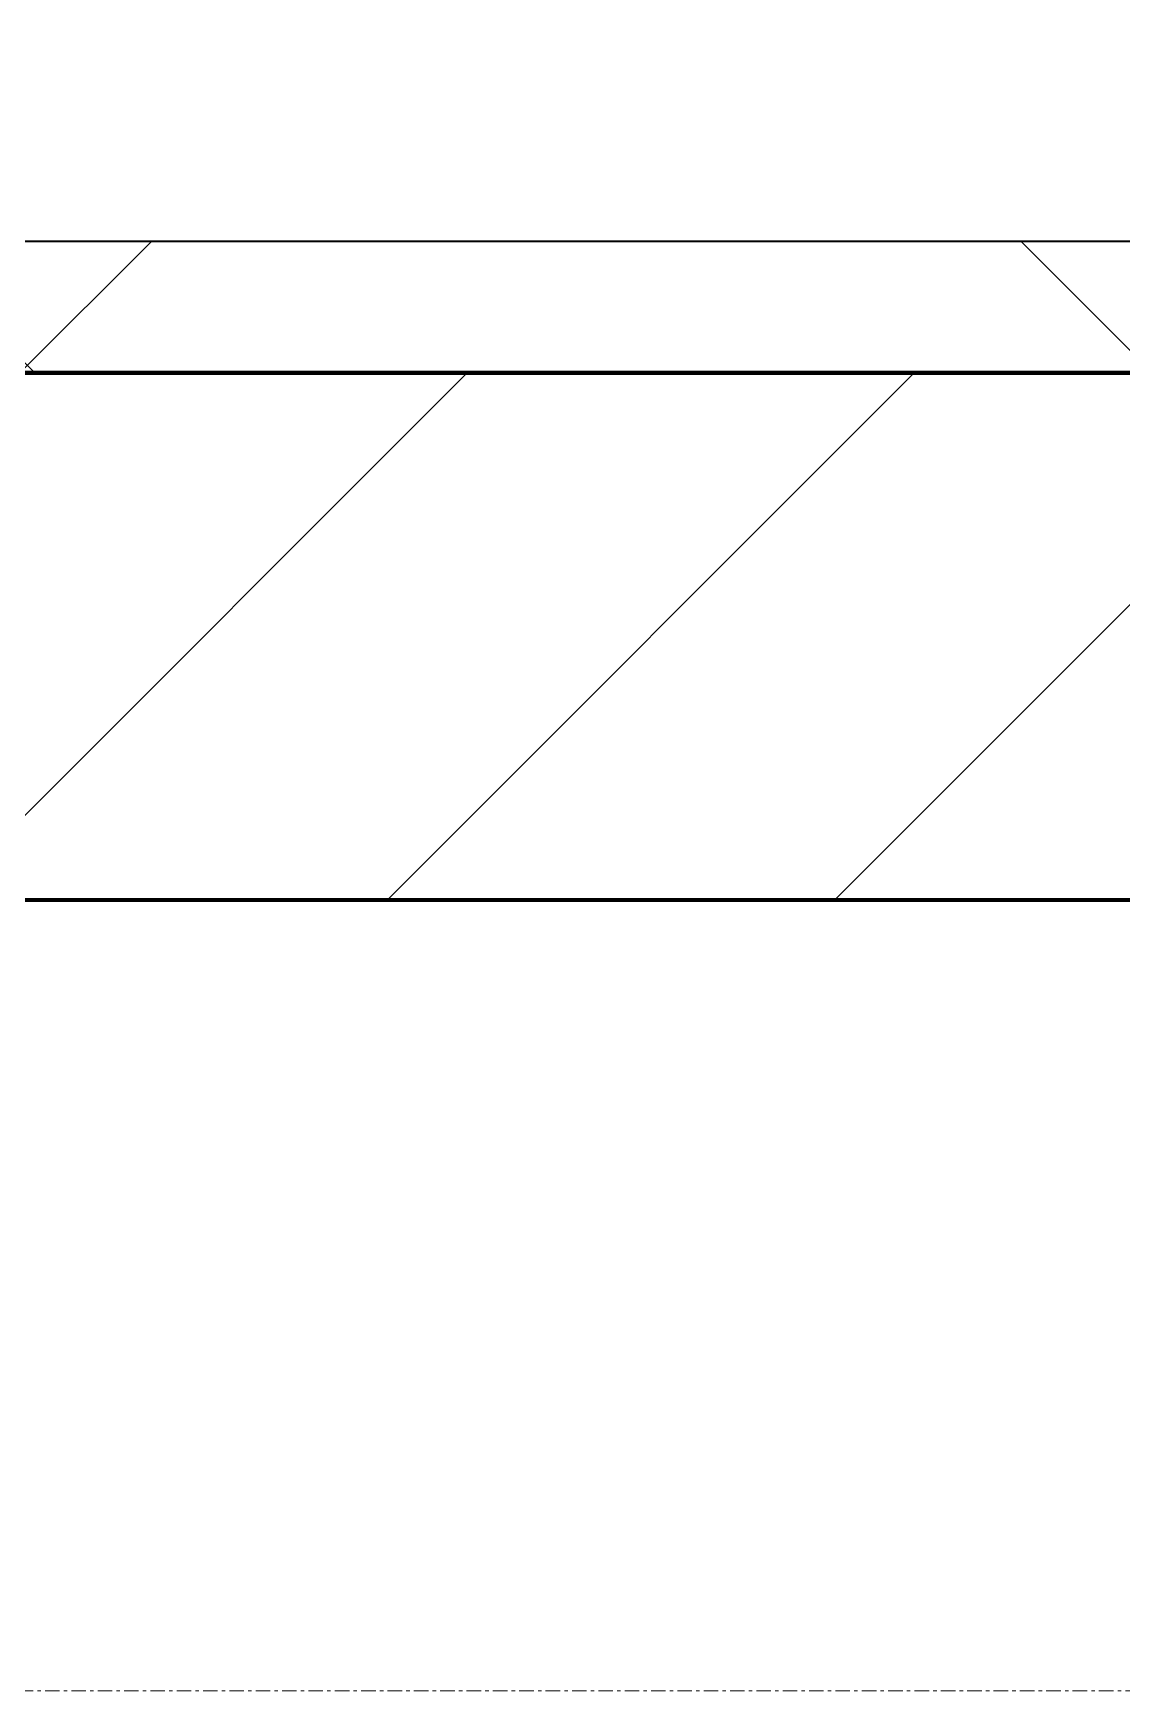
# Model space of a CAD drawing. Header units: millimetres. Extents: x -853432 to -773672, y -18171 to 22484.
# Drawn here: x -830282 to -829869, y -4321 to -3692 of the extents above; entities that cross this region are included whole.
import ezdxf
from ezdxf.xclip import XClip

# ---------------------------------------------------------------- set-up
doc = ezdxf.new("R2010")
doc.units = ezdxf.units.MM
doc.header["$XCLIPFRAME"] = 0
doc.linetypes.add('DPA_Grid _ Level 100', pattern=[10, 5.5, -1.6, 1.3, -1.6])
for name, color, linetype, lineweight in [('A-GLAZ-CURT', 2, 'Continuous', 9), ('A-WALL', 5, 'Continuous', 35), ('A-WALL-FNSH', 2, 'Continuous', 35), ('A-WALL-PATT', 1, 'Continuous', 35), ('S-GRID', 251, 'Continuous', 9)]:
    doc.layers.add(name, color=color, linetype=linetype, lineweight=lineweight)
doc.layers.add('A11_ALU.SOLID SHEET', color=2, linetype='Continuous')

# ---------------------------------------------------------------- blocks, each defined once
blk = doc.blocks.new('*U2464')
at = {"layer": 'S-GRID', "linetype": 'DPA_Grid _ Level 100'}
blk.add_line((57000, -7900), (-16649.52, -7900), dxfattribs=at)
blk = doc.blocks.new('PPLS-PP19_Custom Tile Pattern - Custom Tile Pattern-V94-4251-01 ENLARGED CONCOURSE LEVEL - REFLECTED CEILING PLAN - SHEET 2')
at = {"layer": 'A-GLAZ-CURT'}
for p, q in [((-300, 0), (300, 0)), ((300, 0), (-300, 0)), ((195.99, 0), (213.31, 0)), ((213.31, 0), (195.99, 0)), ((230.06, 0), (300, 0)), ((-300, -50), (300, -50)), ((300, -50), (-300, -50))]:
    blk.add_line(p, q, dxfattribs=at)
for points, knots in [([(300, 0), (286.53, 0), (254.22, 0), (207.11, 0), (177.41, 0), (159.34, 0), (158.33, 0), (158.3, 0)], [-285.253232, -285.253232, -285.253232, -285.253232, -244.693688, -187.987675, -143.776725, -129.632772, -123.352749, -123.352749, -123.352749, -123.352749]), ([(159.07, 0), (159.13, 0), (160.84, 0), (165.21, 0), (174.15, 0), (185.98, 0), (208.82, 0), (219.42, 0), (230.06, 0)], [-115.643202, -115.643202, -115.643202, -115.643202, -114.681583, -87.660824, -65.295536, -41.623857, -24.459831, 0, 0, 0, 0]), ([(247.1, 0), (246.76, 0), (245.04, 0), (238.34, 0), (226.56, 0), (221.1, 0), (200.27, 0), (182.99, 0), (174.27, 0), (169.67, 0), (168.99, 0)], [-9649.085549, -9649.085549, -9649.085549, -9649.085549, -9581.591397, -9406.094246, -9221.510254, -9016.44624, -8717.832359, -8253.978395, -8152.463617, -8069.855175, -8069.855175, -8069.855175, -8069.855175]), ([(215.22, 0), (214.62, 0), (210.55, 0), (203.98, 0), (187.54, 0), (175.3, 0), (169.49, 0)], [-203.825446, -203.825446, -203.825446, -203.825446, -198.527383, -184.406837, -162.427601, -142.916156, -142.916156, -142.916156, -142.916156]), ([(171.51, 0), (176.48, 0), (193.23, 0), (201.73, 0), (208.81, 0), (213.9, 0), (241.96, 0), (262.36, 0), (271.83, 0), (273.04, 0)], [-7971.819559, -7971.819559, -7971.819559, -7971.819559, -7784.112253, -7606.717214, -7289.299508, -7042.621073, -6582.165592, -6068.460911, -5991.415244, -5991.415244, -5991.415244, -5991.415244]), ([(172.07, 0), (177.66, 0), (187.87, 0), (201.08, 0), (207.47, 0), (213.96, 0), (215.11, 0)], [-255.364076, -255.364076, -255.364076, -255.364076, -237.955587, -223.92608, -215.862851, -208.75215, -208.75215, -208.75215, -208.75215]), ([(273.48, 0), (270.44, 0), (253.23, 0), (230.43, 0), (219.94, 0), (219.02, 0)], [-12064.379061, -12064.379061, -12064.379061, -12064.379061, -11905.454923, -11162.864862, -10856.732305, -10856.732305, -10856.732305, -10856.732305]), ([(219.9, 0), (220.86, 0), (227.84, 0), (242.06, 0), (246.54, 0), (246.96, 0)], [-10670.940496, -10670.940496, -10670.940496, -10670.940496, -10511.382485, -9925.173265, -9834.877357, -9834.877357, -9834.877357, -9834.877357]), ([(273.64, 0), (276.93, 0), (282.85, 0), (291.71, 0), (296.52, 0), (297.86, 0), (298.09, 0)], [-5978.515259, -5978.515259, -5978.515259, -5978.515259, -5766.029927, -5566.724884, -5280.360606, -5199.253518, -5199.253518, -5199.253518, -5199.253518]), ([(284.76, 0), (284.76, 0), (285.09, 0), (287.47, 0), (293.59, 0), (297.76, 0), (300, 0)], [-4110.630118, -4110.630118, -4110.630118, -4110.630118, -4053.389046, -3959.664717, -3862.421465, -3746.95702, -3746.95702, -3746.95702, -3746.95702]), ([(297.38, 0), (295.84, 0), (291.62, 0), (285.38, 0), (284.87, 0)], [-4803.172655, -4803.172655, -4803.172655, -4803.172655, -4358.271401, -4143.037883, -4143.037883, -4143.037883, -4143.037883])]:
    blk.add_open_spline(points, degree=3, knots=knots, dxfattribs=at)
blk.add_open_spline([(300, 0), (291.27, 0), (282.44, 0), (273.61, 0)], degree=3, dxfattribs=at)
blk = doc.blocks.new('PPLS-PP19_Custom Tile Pattern - Custom Tile Pattern-V95-4251-01 ENLARGED CONCOURSE LEVEL - REFLECTED CEILING PLAN - SHEET 2')
at = {"layer": 'A-GLAZ-CURT'}
for p, q in [((-300, 0), (300, 0)), ((300, 0), (-300, 0)), ((-293.07, 0), (-275.75, 0)), ((-275.75, 0), (-293.07, 0)), ((-222.32, 0), (-205, 0)), ((-205, 0), (-222.32, 0)), ((-300, -50), (300, -50)), ((300, -50), (-300, -50))]:
    blk.add_line(p, q, dxfattribs=at)
at = {"layer": 'A-GLAZ-CURT', "flags": 128}
for points in [[(-300, 0), (-291.56, 0), (-283.3, 0), (-275.2, 0), (-267.26, 0), (-259.45, 0), (-251.77, 0), (-244.2, 0), (-236.74, 0), (-229.36, 0), (-222.06, 0), (-214.83, 0), (-207.71, 0), (-200.76, 0), (-194.02, 0), (-188.48, 0)], [(-125.17, 0), (-128.55, 0), (-134.16, 0), (-140.03, 0), (-145.5, 0), (-150.63, 0), (-155.53, 0), (-160.27, 0), (-164.95, 0), (-169.65, 0), (-174.47, 0), (-179.49, 0), (-184.81, 0), (-190.44, 0), (-196.37, 0), (-202.58, 0), (-209.04, 0), (-215.73, 0), (-222.63, 0), (-229.72, 0), (-236.97, 0), (-244.39, 0), (-251.96, 0), (-259.67, 0), (-267.51, 0), (-275.48, 0), (-283.55, 0), (-291.73, 0), (-300, 0)], [(-187.54, 0), (-181.38, 0), (-175.58, 0), (-170.25, 0), (-165.64, 0), (-162.01, 0), (-159.53, 0), (-157.46, 0), (-154.52, 0), (-149.42, 0), (-141.84, 0), (-132.81, 0), (-126.08, 0)]]:
    blk.add_lwpolyline(points, dxfattribs=at)
at = {"layer": 'A-GLAZ-CURT'}
for points, knots in [([(-300, 0), (-284.65, 0), (-236.57, 0), (-174.61, 0), (-134.67, 0), (-120.45, 0), (-119.56, 0)], [-5323.127839, -5323.127839, -5323.127839, -5323.127839, -4502.809032, -2700.551212, -1002.059161, -887.732034, -887.732034, -887.732034, -887.732034]), ([(-119.56, 0), (-124.45, 0), (-151.7, 0), (-202.69, 0), (-262.56, 0), (-294.48, 0), (-300, 0)], [-17598.382971, -17598.382971, -17598.382971, -17598.382971, -17136.203329, -15131.813646, -13729.592194, -13439.944408, -13439.944408, -13439.944408, -13439.944408]), ([(-137.88, 0), (-140.56, 0), (-147.66, 0), (-147.69, 0), (-158.72, 0), (-174.02, 0), (-185.59, 0), (-209.77, 0), (-232.01, 0), (-255.22, 0), (-262.59, 0), (-264.9, 0), (-265.4, 0)], [-3187.727384, -3187.727384, -3187.727384, -3187.727384, -2919.378265, -2477.344047, -2237.412286, -2029.680487, -1755.085331, -1400.429864, -858.079193, -543.655514, -208.940337, 0, 0, 0, 0]), ([(-258.6, 0), (-257.91, 0), (-254.26, 0), (-241.25, 0), (-225.99, 0), (-213.1, 0), (-200.98, 0), (-193.25, 0), (-188.5, 0)], [-5722.54675, -5722.54675, -5722.54675, -5722.54675, -5657.471696, -5413.335975, -5017.494783, -4832.723979, -4666.091899, -4390.370508, -4390.370508, -4390.370508, -4390.370508]), ([(-188.5, 0), (-191.48, 0), (-202.88, 0), (-216.65, 0), (-231.26, 0), (-233.46, 0), (-234, 0)], [-1580.709632, -1580.709632, -1580.709632, -1580.709632, -1422.553702, -978.033455, -846.069444, -682.911962, -682.911962, -682.911962, -682.911962]), ([(-233.49, 0), (-233.44, 0), (-232.38, 0), (-230.74, 0), (-225.3, 0), (-223.63, 0)], [-455.274641, -455.274641, -455.274641, -455.274641, -440.605512, -119.536984, 0, 0, 0, 0]), ([(-223.63, 0), (-219.39, 0), (-206.17, 0), (-188.58, 0), (-169.02, 0), (-152.12, 0), (-136.84, 0), (-127.33, 0), (-124.19, 0), (-123.43, 0), (-123.28, 0)], [-5463.295695, -5463.295695, -5463.295695, -5463.295695, -5161.076232, -4739.070012, -4465.409639, -4149.119819, -3839.893365, -3647.167523, -3488.92562, -3439.852845, -3439.852845, -3439.852845, -3439.852845]), ([(-187.88, 0), (-187.39, 0), (-180.91, 0), (-171.77, 0), (-158.7, 0), (-157.22, 0)], [-4378.324359, -4378.324359, -4378.324359, -4378.324359, -4349.945572, -4000.813434, -3840.635403, -3840.635403, -3840.635403, -3840.635403]), ([(-133.82, 0), (-135.51, 0), (-137.8, 0), (-149.31, 0), (-162.01, 0), (-174.84, 0), (-184.58, 0), (-187.78, 0)], [-2731.647847, -2731.647847, -2731.647847, -2731.647847, -2418.507304, -2308.929706, -2113.765672, -1763.376603, -1593.461244, -1593.461244, -1593.461244, -1593.461244]), ([(-152.35, 0), (-151.03, 0), (-147.71, 0), (-143.57, 0), (-138.62, 0)], [-3494.978217, -3494.978217, -3494.978217, -3494.978217, -3371.022232, -3227.460399, -3227.460399, -3227.460399, -3227.460399]), ([(-119.59, 0), (-122.31, 0), (-126.64, 0), (-136.96, 0), (-147.46, 0), (-150.03, 0), (-150.57, 0)], [-5917.058093, -5917.058093, -5917.058093, -5917.058093, -5700.061948, -5508.838257, -5298.784692, -5196.16478, -5196.16478, -5196.16478, -5196.16478]), ([(-150.34, 0), (-150.07, 0), (-147.75, 0), (-142.6, 0), (-129.69, 0), (-121.2, 0), (-119.57, 0)], [-4948.728362, -4948.728362, -4948.728362, -4948.728362, -4883.323924, -4440.880425, -4054.690705, -3965.485617, -3965.485617, -3965.485617, -3965.485617]), ([(-50.6, 0), (-51.2, 0), (-60.32, 0), (-78.2, 0), (-110.94, 0), (-130.52, 0), (-147.74, 0), (-149.07, 0)], [-8112.826193, -8112.826193, -8112.826193, -8112.826193, -8073.216054, -7508.296369, -7004.680444, -6449.282163, -6277.220794, -6277.220794, -6277.220794, -6277.220794]), ([(-148.23, 0), (-146.94, 0), (-140.15, 0), (-137.28, 0), (-133.93, 0), (-128.78, 0), (-126.5, 0)], [-6162.058746, -6162.058746, -6162.058746, -6162.058746, -6017.569127, -5560.701257, -5364.112219, -5231.017328, -5231.017328, -5231.017328, -5231.017328]), ([(-120.72, 0), (-122.73, 0), (-128.63, 0), (-139.03, 0), (-146.11, 0), (-146.95, 0)], [-1050.856125, -1050.856125, -1050.856125, -1050.856125, -945.742622, -741.901385, -489.130243, -489.130243, -489.130243, -489.130243]), ([(-146.69, 0), (-146.59, 0), (-145.49, 0), (-135.69, 0), (-128.29, 0), (-125.15, 0)], [-420.34245, -420.34245, -420.34245, -420.34245, -406.956646, -290.263673, 0, 0, 0, 0]), ([(-127.41, 0), (-131.63, 0), (-133.16, 0), (-134.09, 0), (-134.15, 0)], [-8540.990293, -8540.990293, -8540.990293, -8540.990293, -8266.114998, -8246.473386, -8246.473386, -8246.473386, -8246.473386]), ([(-134.15, 0), (-133.32, 0), (-130.61, 0), (-124.28, 0), (-120.17, 0)], [-7657.439573, -7657.439573, -7657.439573, -7657.439573, -7293.749979, -6921.147306, -6921.147306, -6921.147306, -6921.147306]), ([(-120.13, 0), (-120.14, 0), (-120.24, 0), (-121.3, 0), (-129.25, 0), (-133.82, 0)], [-2933.992132, -2933.992132, -2933.992132, -2933.992132, -2920.575025, -2840.280255, -2731.647847, -2731.647847, -2731.647847, -2731.647847]), ([(-113.43, 0), (-113.44, 0), (-113.96, 0), (-119.73, 0), (-125.43, 0), (-127.03, 0), (-127.41, 0)], [-328.499627, -328.499627, -328.499627, -328.499627, -282.672656, -98.539552, -24.539552, 0, 0, 0, 0]), ([(-125.15, 0), (-124.93, 0), (-123.52, 0), (-121.51, 0), (-119.57, 0)], [-3362.7396, -3362.7396, -3362.7396, -3362.7396, -3342.215224, -3225.704941, -3225.704941, -3225.704941, -3225.704941]), ([(-122.08, 0), (-122.01, 0), (-121.69, 0), (-121.2, 0), (-120.88, 0)], [-3136.336417, -3136.336417, -3136.336417, -3136.336417, -3110.304437, -3035.164275, -3035.164275, -3035.164275, -3035.164275]), ([(-119.6, 0), (-118.88, 0), (-111.09, 0), (-92.04, 0), (-74.02, 0), (-62.74, 0), (-60.36, 0), (-59.97, 0)], [-6903.973277, -6903.973277, -6903.973277, -6903.973277, -6839.55839, -6236.997189, -5713.340575, -5140.470607, -5006.787413, -5006.787413, -5006.787413, -5006.787413]), ([(-119.56, 0), (-117.45, 0), (-106.44, 0), (-86.68, 0), (-63.44, 0), (-54.99, 0), (-51.6, 0), (-50.82, 0)], [-5104.801449, -5104.801449, -5104.801449, -5104.801449, -4994.692869, -4542.524482, -4008.285538, -3689.699207, -3611.892917, -3611.892917, -3611.892917, -3611.892917]), ([(-86.16, 0), (-91.37, 0), (-101.96, 0), (-113.74, 0), (-119.56, 0)], [-1681.3698, -1681.3698, -1681.3698, -1681.3698, -1374.161226, -1071.004793, -1071.004793, -1071.004793, -1071.004793]), ([(-119.54, 0), (-116.22, 0), (-109.5, 0), (-99.5, 0), (-91.46, 0)], [-887.187973, -887.187973, -887.187973, -887.187973, -460.363443, 0, 0, 0, 0]), ([(-119.41, 0), (-116.92, 0), (-110.72, 0), (-98.9, 0), (-85.29, 0), (-71.67, 0), (-65.93, 0), (-65.07, 0)], [-3222.62545, -3222.62545, -3222.62545, -3222.62545, -3074.362186, -2902.289527, -2605.247022, -2322.099534, -2241.8264, -2241.8264, -2241.8264, -2241.8264]), ([(-72.93, 0), (-75.51, 0), (-88.21, 0), (-105.27, 0), (-119.35, 0)], [-19442.345229, -19442.345229, -19442.345229, -19442.345229, -18935.241197, -17604.717929, -17604.717929, -17604.717929, -17604.717929]), ([(-119.21, 0), (-116.17, 0), (-105.53, 0), (-90.42, 0), (-75.26, 0), (-68.41, 0), (-65.12, 0), (-63.63, 0)], [-3958.98269, -3958.98269, -3958.98269, -3958.98269, -3793.097032, -3402.597032, -3144.956779, -3050.982048, -2969.237017, -2969.237017, -2969.237017, -2969.237017]), ([(-36.33, 0), (-36.43, 0), (-37.27, 0), (-45.02, 0), (-46.13, 0), (-60.59, 0), (-81.23, 0), (-99.51, 0), (-114.02, 0), (-117.28, 0), (-118.78, 0)], [-1855.773136, -1855.773136, -1855.773136, -1855.773136, -1810.870157, -1672.078046, -1405.135169, -1060.00838, -740.068933, -229.489605, -116.330425, 0, 0, 0, 0]), ([(-117.74, 0), (-117.19, 0), (-114.78, 0), (-113.43, 0), (-113.43, 0)], [-821.249067, -821.249067, -821.249067, -821.249067, -394.672656, -330.879064, -330.879064, -330.879064, -330.879064]), ([(-36.62, 0), (-36.62, 0), (-40.35, 0), (-44.32, 0), (-58.97, 0), (-85.2, 0), (-107.61, 0), (-116.56, 0), (-117.56, 0)], [-4069.478503, -4069.478503, -4069.478503, -4069.478503, -3858.647035, -3538.256648, -2842.901703, -2193.204658, -1433.981041, -985.49888, -985.49888, -985.49888, -985.49888]), ([(-115.82, 0), (-114.96, 0), (-110.41, 0), (-96.78, 0), (-71.33, 0), (-42.53, 0), (-12.78, 0), (4.23, 0), (9.64, 0), (10.14, 0), (10.18, 0)], [-5724.064692, -5724.064692, -5724.064692, -5724.064692, -5430.283136, -5103.229623, -4799.173296, -4065.652676, -3589.737505, -3285.047089, -3066.359526, -3044.715262, -3044.715262, -3044.715262, -3044.715262]), ([(-51.36, 0), (-53.43, 0), (-60.28, 0), (-75.59, 0), (-94, 0), (-112.01, 0), (-114.94, 0), (-115.63, 0)], [-1583.251936, -1583.251936, -1583.251936, -1583.251936, -1466.981642, -1208.454564, -789.402658, -501.969187, -243.577221, -243.577221, -243.577221, -243.577221]), ([(-91.46, 0), (-90.09, 0), (-84.7, 0), (-77.43, 0), (-72.73, 0), (-72.64, 0), (-72.64, 0)], [-19832.387487, -19832.387487, -19832.387487, -19832.387487, -19753.885894, -19541.04734, -19478.625389, -19471.062469, -19471.062469, -19471.062469, -19471.062469]), ([(-63.96, 0), (-64.13, 0), (-72.5, 0), (-80.63, 0), (-86.16, 0)], [-2171.769325, -2171.769325, -2171.769325, -2171.769325, -2007.031671, -1681.3698, -1681.3698, -1681.3698, -1681.3698]), ([(-29.03, 0), (-33.97, 0), (-43.74, 0), (-56.37, 0), (-71.66, 0), (-77.83, 0), (-82.66, 0), (-83.28, 0), (-83.28, 0)], [-2680.714891, -2680.714891, -2680.714891, -2680.714891, -2413.671296, -2161.752162, -2006.592567, -1646.621388, -1424.436217, -1393.971743, -1393.971743, -1393.971743, -1393.971743]), ([(-83.28, 0), (-83.28, 0), (-82.91, 0), (-76.14, 0), (-62.97, 0), (-48.14, 0), (-36.49, 0), (-33.57, 0), (-29.94, 0), (-28.57, 0)], [-1393.4169, -1393.4169, -1393.4169, -1393.4169, -1353.722004, -1274.333717, -1073.56893, -651.549973, -296.515819, -83.513472, 0, 0, 0, 0]), ([(-66.39, 0), (-66.39, 0), (-63.63, 0), (-58.22, 0), (-52.37, 0), (-51.03, 0)], [-2493.31794, -2493.31794, -2493.31794, -2493.31794, -2315.303971, -1809.437387, -1665.482825, -1665.482825, -1665.482825, -1665.482825]), ([(-50.86, 0), (-51.12, 0), (-58.42, 0), (-65.77, 0), (-66.37, 0), (-66.38, 0)], [-2997.869085, -2997.869085, -2997.869085, -2997.869085, -2981.410125, -2542.574734, -2498.224237, -2498.224237, -2498.224237, -2498.224237]), ([(-63.63, 0), (-61.49, 0), (-57.39, 0), (-54.49, 0), (-45.2, 0), (-40.79, 0), (-40.46, 0), (-40.44, 0)], [-2969.237017, -2969.237017, -2969.237017, -2969.237017, -2851.217951, -2734.127174, -2474.780881, -2410.990208, -2350.645972, -2350.645972, -2350.645972, -2350.645972]), ([(-58.83, 0), (-58.37, 0), (-57.29, 0), (-54.91, 0), (-51.35, 0), (-50.89, 0)], [-4859.52896, -4859.52896, -4859.52896, -4859.52896, -4680.891996, -4469.85053, -4440.17726, -4440.17726, -4440.17726, -4440.17726]), ([(-51.83, 0), (-51.83, 0), (-51.8, 0), (-51.45, 0), (-51.01, 0)], [-632.814994, -632.814994, -632.814994, -632.814994, -627.965721, -572.693622, -572.693622, -572.693622, -572.693622]), ([(76.63, 0), (74.8, 0), (67.65, 0), (53.52, 0), (37, 0), (24.07, 0), (12.82, 0), (-2.9, 0), (-20.62, 0), (-32.81, 0), (-44.85, 0), (-51.43, 0), (-51.79, 0)], [-3095.572228, -3095.572228, -3095.572228, -3095.572228, -2950.589685, -2634.532728, -2313.748533, -2106.613311, -1925.670641, -1617.263037, -1290.787923, -1039.307308, -819.71621, -644.910881, -644.910881, -644.910881, -644.910881]), ([(-50.66, 0), (-50.05, 0), (-46.74, 0), (-30.79, 0), (-18.03, 0), (8.61, 0), (15.02, 0), (22.91, 0), (31, 0), (39.04, 0), (51.19, 0), (58.74, 0), (61.34, 0), (61.45, 0)], [-3606.657891, -3606.657891, -3606.657891, -3606.657891, -3546.54457, -3315.260113, -2864.387349, -2439.246196, -2084.094819, -1956.422387, -1818.904206, -1645.594513, -1443.202566, -1228.752106, -1120.932285, -1120.932285, -1120.932285, -1120.932285]), ([(31.18, 0), (25.97, 0), (11.99, 0), (-16.51, 0), (-38.67, 0), (-50.62, 0)], [-4496.803627, -4496.803627, -4496.803627, -4496.803627, -4222.080604, -3745.412743, -3002.834868, -3002.834868, -3002.834868, -3002.834868]), ([(-50.62, 0), (-44.2, 0), (-33.78, 0), (-29.82, 0), (-29.19, 0)], [-1650.749037, -1650.749037, -1650.749037, -1650.749037, -963.711516, -666.19313, -666.19313, -666.19313, -666.19313]), ([(9.32, 0), (9.08, 0), (7.65, 0), (2.57, 0), (-12.23, 0), (-25.64, 0), (-38.22, 0), (-47.14, 0), (-50.59, 0)], [-2922.926651, -2922.926651, -2922.926651, -2922.926651, -2882.788014, -2720.818881, -2518.50168, -2125.455881, -1792.521578, -1597.557191, -1597.557191, -1597.557191, -1597.557191]), ([(-49.79, 0), (-48.17, 0), (-45.36, 0), (-42.62, 0), (-41.76, 0)], [-4417.7536, -4417.7536, -4417.7536, -4417.7536, -4321.566175, -4270.495146, -4270.495146, -4270.495146, -4270.495146]), ([(-26.75, 0), (-27.82, 0), (-35.35, 0), (-43.61, 0), (-49.51, 0)], [-8718.362214, -8718.362214, -8718.362214, -8718.362214, -8532.293389, -8137.138066, -8137.138066, -8137.138066, -8137.138066]), ([(-49.48, 0), (-49.41, 0), (-47.15, 0), (-46.01, 0), (-40.22, 0), (-36.78, 0)], [-515.928705, -515.928705, -515.928705, -515.928705, -508.377888, -260.442412, 0, 0, 0, 0]), ([(-41.76, 0), (-39.9, 0), (-37.72, 0), (-36.92, 0), (-36.77, 0)], [-4270.495146, -4270.495146, -4270.495146, -4270.495146, -4161.040818, -4106.245333, -4106.245333, -4106.245333, -4106.245333]), ([(-36.78, 0), (-32.43, 0), (-19.22, 0), (8.83, 0), (43.36, 0), (70.92, 0), (82.12, 0), (83.66, 0)], [-6191.144455, -6191.144455, -6191.144455, -6191.144455, -5862.463379, -5340.621928, -4573.028122, -4094.177415, -3869.465285, -3869.465285, -3869.465285, -3869.465285]), ([(-36.29, 0), (-36.29, 0), (-34.66, 0), (-28.88, 0), (-26.95, 0), (-26.54, 0)], [-9150.272121, -9150.272121, -9150.272121, -9150.272121, -9057.163041, -8919.836787, -8834.607043, -8834.607043, -8834.607043, -8834.607043]), ([(30.82, 0), (29.27, 0), (20.14, 0), (3.54, 0), (-16.58, 0), (-34.76, 0), (-36.04, 0)], [-10462.034656, -10462.034656, -10462.034656, -10462.034656, -10363.088938, -9884.23066, -9424.652049, -9182.880979, -9182.880979, -9182.880979, -9182.880979]), ([(-33.34, 0), (-33.34, 0), (-32.93, 0), (-31.16, 0), (-30.52, 0)], [-2415.024266, -2415.024266, -2415.024266, -2415.024266, -2357.633367, -2323.618664, -2323.618664, -2323.618664, -2323.618664]), ([(70.61, 0), (66.16, 0), (55.8, 0), (39.61, 0), (24.74, 0), (2.64, 0), (-17.84, 0), (-30.57, 0), (-31.82, 0), (-32, 0)], [-4647.237329, -4647.237329, -4647.237329, -4647.237329, -4326.416877, -4098.545751, -3766.694881, -3333.063701, -2994.501669, -2698.150104, -2614.070998, -2614.070998, -2614.070998, -2614.070998]), ([(-30.76, 0), (-30.73, 0), (-29.99, 0), (-23.47, 0), (-15.75, 0), (-15.19, 0)], [-54176.191683, -54176.191683, -54176.191683, -54176.191683, -54157.274271, -53749.15266, -53717.791567, -53717.791567, -53717.791567, -53717.791567]), ([(-30.52, 0), (-27.11, 0), (-17.83, 0), (5.99, 0), (22.06, 0), (37.44, 0), (45.92, 0), (57.76, 0), (64.47, 0), (72.74, 0), (75.22, 0), (76.03, 0), (76.21, 0)], [-2323.618664, -2323.618664, -2323.618664, -2323.618664, -2142.497158, -1716.209403, -1206.526904, -1089.329421, -901.315459, -753.071572, -495.328968, -421.953223, -334.951786, -290.452333, -290.452333, -290.452333, -290.452333]), ([(-13, 0), (-14.35, 0), (-17.68, 0), (-25.97, 0), (-29.52, 0), (-30.21, 0)], [-55207.591944, -55207.591944, -55207.591944, -55207.591944, -54789.006179, -54461.685999, -54290.791712, -54290.791712, -54290.791712, -54290.791712]), ([(8.33, 0), (8.19, 0), (7.18, 0), (0.32, 0), (-13.89, 0), (-24.92, 0), (-29.03, 0)], [-3574.286521, -3574.286521, -3574.286521, -3574.286521, -3526.962355, -3285.499107, -2903.012179, -2680.714891, -2680.714891, -2680.714891, -2680.714891]), ([(-28.98, 0), (-28.66, 0), (-27.39, 0), (-24.45, 0), (-22.56, 0)], [-166.548282, -166.548282, -166.548282, -166.548282, -102.06493, 0, 0, 0, 0]), ([(-28.57, 0), (-26.93, 0), (-20.29, 0), (-11.45, 0), (2.08, 0), (13.15, 0), (21.24, 0), (24.62, 0), (24.72, 0), (24.72, 0)], [-5361.429781, -5361.429781, -5361.429781, -5361.429781, -5261.36855, -5050.479954, -4785.90057, -4596.498881, -4445.288762, -4384.376941, -4376.041937, -4376.041937, -4376.041937, -4376.041937]), ([(-22.56, 0), (-20.27, 0), (-17.03, 0), (-11.36, 0), (-7.66, 0), (-6.6, 0), (-6.44, 0)], [-56468.192263, -56468.192263, -56468.192263, -56468.192263, -56344.022017, -56303.229861, -56166.290093, -56124.392176, -56124.392176, -56124.392176, -56124.392176]), ([(-15.19, 0), (-13.07, 0), (7.48, 0), (42.82, 0), (88.72, 0), (120.63, 0), (138.28, 0), (138.53, 0)], [-461.142613, -461.142613, -461.142613, -461.142613, -429.606584, -390.253598, -346.313304, -291.370682, -290.5735, -290.5735, -290.5735, -290.5735]), ([(-6.54, 0), (-6.73, 0), (-7.2, 0), (-7.6, 0), (-7.79, 0)], [-56009.792147, -56009.792147, -56009.792147, -56009.792147, -55949.290093, -55895.192118, -55895.192118, -55895.192118, -55895.192118]), ([(-2.63, 0), (-2.47, 0), (-1.22, 0), (4.92, 0), (13.31, 0), (17.08, 0), (17.98, 0)], [-226.825321, -226.825321, -226.825321, -226.825321, -220.269177, -206.416616, -198.214427, -195.53907, -195.53907, -195.53907, -195.53907]), ([(87.27, 0), (77.57, 0), (60.11, 0), (35.84, 0), (12, 0), (3.08, 0), (-1.67, 0), (-2.25, 0)], [-359.361988, -359.361988, -359.361988, -359.361988, -330.153101, -307.516438, -285.83788, -246.234814, -234.646884, -234.646884, -234.646884, -234.646884]), ([(18.32, 0), (17.62, 0), (14.14, 0), (10.8, 0), (9.63, 0)], [-4154.066291, -4154.066291, -4154.066291, -4154.066291, -4080.000647, -3772.857994, -3772.857994, -3772.857994, -3772.857994])]:
    blk.add_open_spline(points, degree=3, knots=knots, dxfattribs=at)
for points in [[(-126.5, 0), (-124.36, 0), (-122.04, 0), (-119.65, 0)], [(-39.84, 0), (-39.08, 0), (-38.11, 0), (-37.36, 0)]]:
    blk.add_open_spline(points, degree=3, dxfattribs=at)
blk = doc.blocks.new('*U634')
at = {"layer": 'A-GLAZ-CURT'}
for name, p in [('PPLS-PP19_Custom Tile Pattern - Custom Tile Pattern-V94-4251-01 ENLARGED CONCOURSE LEVEL - REFLECTED CEILING PLAN - SHEET 2', (5402.37, -7350)), ('PPLS-PP19_Custom Tile Pattern - Custom Tile Pattern-V95-4251-01 ENLARGED CONCOURSE LEVEL - REFLECTED CEILING PLAN - SHEET 2', (6002.37, -7350))]:
    blk.add_blockref(name, p, dxfattribs=at)
blk = doc.blocks.new('*U1213')
blk.add_lwpolyline([(22690, -750), (19166.45, -750), (19116.45, -700), (18966.44, -550), (-101025.39, -550), (-101025.39, -6704.96), (-96300, -6704.96), (-96300, -7350), (-94497.63, -7350), (17250, -7350), (17250, -6849.96), (18300, -6849.96), (22690, -6849.96)], close=True)

msp = doc.modelspace()

# ---------------------------------------------------------------- block references
at = {"layer": 'A11_ALU.SOLID SHEET'}
ref = msp.add_blockref('*U1213', (-744682.37, 3579.02), dxfattribs=at)
XClip(ref).set_block_clipping_path([(-104690.1238047112, -9620.0029952966), (-34092.6543255156, 14392.9971737705)])

# ---------------------------------------------------------------- next in the draw order: hatches: boundary and pattern name
at = {"layer": 'A-WALL-PATT', "lineweight": 9}
h = msp.add_hatch(dxfattribs=at)
h.set_pattern_fill('FP_4', color=256, style=0, pattern_type=2)
h.set_pattern_definition([(45, (0, 0), (-212.13203, 212.13203), []), (135, (0, 0), (-212.13203, -212.13203), [])])
h.paths.add_polyline_path([(-779464.45, -3820.98), (-778775.03, -3820.98), (-778775.03, -3770.98), (-827933.88, -3770.98), (-828045.79, -3820.98), (-779602.34, -3820.98)])
h.paths.add_polyline_path([(-828965.42, -3820.98), (-828156.1, -3820.98), (-828044.19, -3770.98), (-841032.37, -3770.98), (-841032.37, -3820.98), (-829103.3, -3820.98)])
h = msp.add_hatch(dxfattribs=at)
h.set_pattern_fill('FP_2', color=256, style=0, pattern_type=2)
h.set_pattern_definition([(45, (0, 0), (-84.852814, 84.852814), [])])
h.paths.add_polyline_path([(-779326.57, -4020.98), (-778775.03, -4020.98), (-778775.03, -3820.98), (-828045.79, -3820.98), (-828336.65, -3950.93), (-828355, -3909.85), (-828156.1, -3820.98), (-841232.37, -3820.98), (-841232.37, -4020.98), (-779878.11, -4020.98)])
h.paths.add_polyline_path([(-828280, -3860.98), (-828285, -3859.64), (-828288.66, -3855.98), (-828289.66, -3848.39), (-828287.07, -3844.76), (-828282.59, -3841.32), (-828280, -3840.98), (-828272.93, -3843.91), (-828270.34, -3848.39), (-828270.34, -3851.81), (-828272.93, -3858.05), (-828279.18, -3860.64)])

# ---------------------------------------------------------------- next in the draw order: linework, layer by layer
at = {"layer": 'A-WALL', "color": 7, "lineweight": 70}
for p, q in [((-830780, -3820.98), (-828380, -3820.98)), ((-828380, -3820.98), (-830780, -3820.98)), ((-828380, -4020.98), (-830780, -4020.98))]:
    msp.add_line(p, q, dxfattribs=at)
at = {"layer": 'A-WALL-FNSH', "color": 250}
msp.add_line((-830780, -3770.98), (-828380, -3770.98), dxfattribs=at)

# ---------------------------------------------------------------- next in the draw order: block references
for name in ['*U2464', '*U634']:
    msp.add_blockref(name, (-835882.37, 3579.02))

doc.saveas('drawing.dxf')
